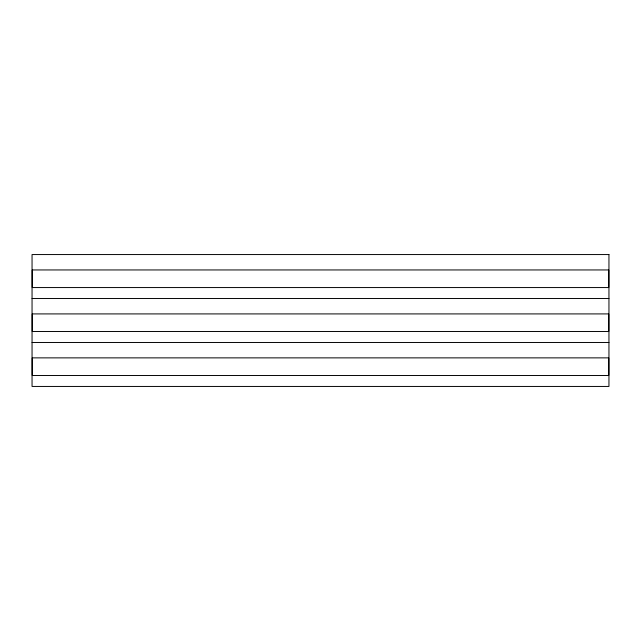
<?xml version="1.0" encoding="UTF-8"?>
<svg xmlns="http://www.w3.org/2000/svg" width="641" height="641" viewBox="0 0 641 641"><rect width="100%" height="100%" fill="white"/><g stroke="black" fill="none" stroke-linecap="round" stroke-linejoin="round"><path stroke-width="0.96" d="M32.05 298.522L608.95 298.522M32.05 342.478L608.95 342.478M608.694 269.909L608.694 287.561M608.694 313.874L608.694 331.517M608.694 357.83L608.694 375.482M32.306 269.909L32.306 287.561M32.306 313.874L32.306 331.517M32.306 357.83L32.306 375.482M608.95 254.557L32.05 254.557L32.05 386.443L608.95 386.443L608.95 254.557M608.581 269.949L32.419 269.949L32.419 287.561L608.581 287.561L608.581 269.949M608.581 313.914L32.419 313.914L32.419 331.517L608.581 331.517L608.581 313.914M608.581 357.87L32.419 357.87L32.419 375.482L608.581 375.482L608.581 357.87"/></g></svg>
